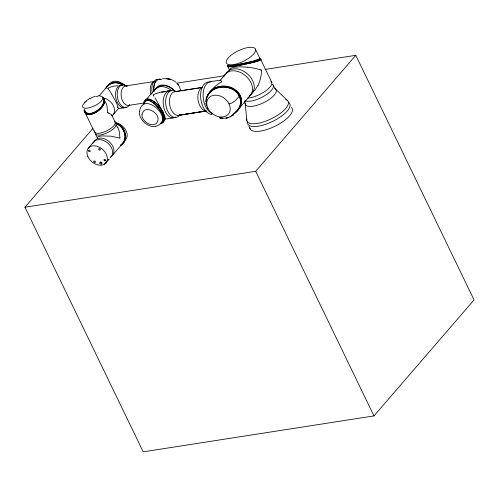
<?xml version="1.0" encoding="UTF-8"?>
<svg xmlns="http://www.w3.org/2000/svg" width="499" height="499" viewBox="0 0 499 499"><rect width="100%" height="100%" fill="white"/><g stroke="black" fill="none" stroke-linecap="round" stroke-linejoin="round"><path stroke-width="0.75" d="M84.512 109.587C87.163 120.446 109.056 105.782 102.507 97.567M107.641 112.462L106.986 105.963A17.141 13.055 -70.3 0 0 104.559 100.661M119.972 137.967L119.093 130.663A18.226 13.878 -70.3 0 0 118.631 129.341L117.858 127.7M143.668 103.935L144.08 101.547L145.976 99.906A16.785 6.917 54 0 1 150.567 100.761L155.619 104.447L160.934 111.096A12.955 5.339 54 0 1 163.017 115.406C163.959 117.945 164.876 122.355 161.576 123.54A16.785 6.917 54 0 1 160.229 123.665M261.676 70.028L261.669 70.091M261.669 70.159L260.621 69.866M205.838 101.833C205.707 96.65 209.019 92.016 213.135 89.159A19.155 16.966 16.2 0 1 222.036 86.109C227.762 85.622 233.782 87.599 237.73 91.853A15.469 13.698 16.2 0 1 241.416 99.519C242.246 105.183 238.772 110.572 234.231 113.666A19.155 16.966 16.2 0 1 233.332 114.221M139.601 111.333C142.833 89.527 176.559 119.991 155.962 126.203M220.084 80.582L225.292 74.257M255.413 49.114A16.124 5.857 -25.8 0 1 235.584 64.171A16.124 5.857 -25.8 0 1 231.573 54.846A16.124 5.857 -25.8 0 1 255.413 49.114L260.048 58.776L252.85 61.271M144.81 102.351L145.165 100.979M153.156 94.966L156.368 93.357M144.417 103.636L144.479 103.287M111.951 116.017L111.371 114.633L108.938 113.186M206.96 97.548C214.096 73.933 256.386 91.828 235.734 111.938M113.254 114.614L118.463 108.582L116.984 104.11A8.209 0.667 62.4 0 0 116.292 102.644M229.303 69.835L227.881 66.585M260.74 59.568C254.353 63.161 245.402 63.66 238.198 65.631A15.825 1.092 -11.8 0 1 230.881 66.766L227.694 66.617M144.616 101.341L145.203 100.05L146.756 99.002A16.785 6.917 54 0 1 151.347 99.856L156.399 103.543L161.707 110.192A12.955 5.339 54 0 1 163.797 114.508C164.739 117.047 165.656 121.45 162.356 122.642M125.187 140.013L124.32 141.878A11.552 9.001 59.9 0 1 120.858 144.866C129.197 139.352 123.92 125.517 115.288 123.421M207.247 96.544L209.568 92.396M106.237 88.111C109.125 81.955 117.82 81.505 122.866 85.117M257.939 85.423L255.083 89.926L251.845 93.007M105.975 88.017L106.455 87.113A12.232 10.186 27.7 0 1 119.741 83.414L121.981 84.406M106.406 87.512L106.886 86.608A12.232 10.186 27.7 0 1 120.178 82.909L122.417 83.901A11.546 9.618 27.7 0 1 124.419 85.242M209.655 93.001C212.537 88.123 216.996 84.325 221.968 81.693M237.792 110.422C240.069 107.616 241.217 103.904 240.73 100.305A15.469 13.698 16.2 0 0 237.044 92.646C233.095 88.392 227.076 86.414 221.35 86.901A19.155 16.966 16.2 0 0 212.449 89.951L209.967 91.984M107.616 86.389C111.127 81.418 118.7 81.424 123.359 84.68M99.083 95.908L107.235 86.464M265.031 69.442L355.799 55.308L474.05 299.93L373.963 415.91L143.201 451.832L24.95 207.216L93.026 128.324M88.261 148.234L93.6 142.047M154.908 89.502L145.483 100.424C154.06 95.421 168.356 115.101 162.736 122.005M112.643 155.114L123.222 142.839M237.961 109.78L250.617 95.103M24.95 207.216L255.713 171.294L355.799 55.308M220.165 80.189L221.855 81.424M206.312 103.649C204.141 85.828 232.44 81.15 239.246 96.326L235.341 100.586L231.898 102.975L229.047 103.923L227.9 101.977A12.749 9.731 36.8 0 0 208.339 98.365A12.749 9.731 36.8 0 0 216.959 116.192A12.749 9.731 36.8 0 0 229.821 105.95L229.047 103.923M84.662 102.139L85.248 101.584M227.744 65.481C230.133 66.592 234.935 64.764 237.998 64.558M237.399 110.834L234.91 112.874M233.301 114.726L232.097 115.625L233.301 114.726C229.577 117.914 224.313 118.999 219.579 117.826L222.741 118.263L219.841 117.876M86.177 100.786L89.826 98.428M233.495 113.816C239.401 110.429 242.427 102.569 239.246 96.326M231.823 115.818L233.027 114.938L232.746 115.138M98.147 136.919L99.289 136.42A8.233 2.04 2.2 0 1 102.033 135.915L111.096 136.183L119.847 138.136M227.831 65.25L227.164 65.762L230.407 65.774A15.825 1.092 -11.8 0 0 237.717 64.639L252.544 61.402M165.35 119.099L165.556 118.4M161.408 122.604L160.865 122.841M229.896 116.885L230.37 116.66M91.473 97.611L95.409 96.226M162.462 122.136L161.863 122.317M226.902 117.901L228.006 117.614M247.435 63.716L254.403 62.038A19.012 1.316 -11.8 0 0 260.079 60.292L261.239 59.687L260.858 59.387M245.832 64.078L246.643 63.897M245.021 64.252L239.302 65.419M243.431 63.479L253.922 61.046A19.012 1.316 -11.8 0 0 259.605 59.3L260.809 58.558L259.262 58.395M241.859 63.81L242.645 63.647M159.717 92.371L169.729 90.774M241.079 63.966L238.753 64.421M238.51 65.569L231.162 66.735L227.825 66.772M155.869 126.596C147.729 127.544 138.897 119.841 139.315 111.483M175.698 91.56L202.207 87.381M207.915 108.239L207.74 108.264A1.366 0.499 -25.8 0 1 207.366 108.246L207.172 107.784A3.337 1.21 -25.8 0 1 207.366 107.385M179.278 115.225L205.856 110.996L177.844 115.431L206.667 110.996M176.571 83.208L224.263 75.786M128.567 105.42L143.849 103.037M165.431 119.093L173.34 117.858M125.611 85.959L154.547 81.456M118.369 108.663L124.27 107.747M174.263 91.766L202.257 87.5M210.659 81.618L220.427 80.133M161.427 92.059L164.876 91.828M162.443 78.805C167.252 78.268 172.486 79.085 176.197 82.397M98.403 95.733L99.887 95.758M117.851 85.759L114.171 86.09A22.093 20.503 -39.3 0 0 107.834 88.335M259.842 59.462L260.322 59.481M259.274 58.539L260.054 58.714M247.853 67.234L240.661 66.797L234.53 67.184A11.627 2.882 2.2 0 0 233.638 67.34L230.301 68.556L229.496 70.091M107.703 112.699L108.177 112.88M119.049 124.251L120.901 125.704A12.257 9.55 59.9 0 1 125.174 140.007M287.543 100.573L275.772 89.358L272.909 84.799M103.511 98.415C108.688 106.611 87.936 121.17 84.581 110.703M103.649 98.297L104.066 98.777M84.68 112.319L85.104 112.799A11.546 6.025 -36.1 0 0 96.812 110.99L98.777 109.518A12.244 6.387 -36.1 0 0 104.06 98.69M85.416 113.454L84.362 111.757A12.244 6.387 -36.1 0 1 84.05 109.724M177.688 84.019L179.372 86.539L180.682 90.487M177.582 83.882L178.286 84.736M153.898 96.207L153.162 95.066M155.002 97.823L162.973 111.913M111.882 94.461L116.286 102.626M260.821 59.668L271.699 82.167M248.926 126.341L250.099 128.761M255.713 171.294L373.963 415.91M111.826 115.182L115.213 122.18M84.917 112.269L94.479 132.054M95.321 133.794L97.586 138.472M162.98 111.932L165.556 118.394M244.273 101.303L245.302 104.204L246.787 120.502M106.181 162.113A1.778 0.618 -26.9 0 1 106.231 163.017A1.778 0.618 -26.9 0 1 104.079 164.052M92.752 143.525A11.483 8.196 40.8 0 1 107.51 142.864A11.483 8.196 40.8 0 1 110.142 157.771M105.501 162.711A11.483 8.196 40.8 0 0 106.786 161.826L109.138 159.106A11.483 8.196 40.8 0 1 107.616 160.104M102.077 163.005A1.185 0.848 40.8 0 1 100.804 161.913M114.396 121.338A11.483 4.173 -25.8 0 1 106.406 130.994A11.483 4.173 -25.8 0 1 94.436 130.763M95.297 132.534A11.483 4.173 -25.8 0 0 106.761 132.996A11.483 4.173 -25.8 0 0 115.625 123.365A11.552 9.001 59.9 0 1 118.625 124.738L120.471 126.203A12.257 9.55 59.9 0 1 124.744 140.506L123.895 142.371A11.552 9.001 59.9 0 1 120.434 145.359M115.119 122.642A11.552 9.001 59.9 0 1 119.055 124.245M115.35 122.76A11.203 7.996 40.8 0 1 125.648 129.865A11.203 7.996 40.8 0 1 125.386 139.882M123.446 142.134A11.72 9.132 59.9 0 0 118.881 124.631A11.003 8.577 59.9 0 0 116.186 123.309M123.471 142.159A11.003 8.577 59.9 0 1 122.891 142.82M94.055 142.015A11.483 8.196 40.8 0 1 109.237 141.722A11.483 8.196 40.8 0 1 110.747 156.698M116.005 125.318A12.787 9.737 -70.3 0 1 117.845 127.713M97.579 138.41A14.714 3.649 2.1 0 1 98.004 136.901M103.405 97.848A11.483 8.196 40.8 0 1 113.473 105.907A11.483 8.196 40.8 0 1 112.063 115.762M102.825 97.23A11.546 6.025 -36.1 0 1 103.343 97.629L104.391 99.338A12.244 6.387 -36.1 0 1 99.089 110.167L97.124 111.639A11.546 6.025 -36.1 0 1 85.41 113.466M84.687 112.406A12.244 6.387 -36.1 0 1 84.362 110.379M100.149 96.064A11.203 4.067 -25.8 0 1 99.644 102.657A11.203 4.067 -25.8 0 1 84.961 108.208A11.203 4.067 -25.8 0 1 86.427 101.247M90.138 98.927A11.203 4.067 -25.8 0 1 91.174 98.409M96.207 96.563A11.203 4.067 -25.8 0 1 97.904 96.213M108.09 112.893A22.779 5.595 2.4 0 1 108.851 113.198M121.987 84.393A11.546 9.618 27.7 0 1 123.022 85.036M109.973 83.614A11.346 8.096 40.8 0 1 124.6 85.198M126.166 106.979A11.477 6.874 81.2 0 1 115.83 97.866A11.477 6.874 81.2 0 1 122.261 85.086M129.584 104.796A11.477 6.874 81.2 0 1 120.359 104.503A11.477 6.874 81.2 0 1 117.957 89.452A11.477 6.874 81.2 0 1 126.615 86.177M107.834 88.398A20.815 1.69 62.4 0 1 111.832 94.348M117.745 107.634A21.494 1.734 63.1 0 1 117.396 107.191M153.96 91.411A11.477 6.874 81.2 0 1 161.202 79.335M167.714 90.637A11.477 6.874 81.2 0 1 167.783 91.804M153.898 91.255A13.673 9.755 40.8 0 1 171.494 90.512M155.251 89.689A13.673 9.755 40.8 0 1 174.843 90.843M157.01 88.086A13.018 9.294 40.8 0 1 174.363 90.968M153.923 90.961A11.352 6.799 81.2 0 1 161.196 79.528M150.923 94.361A9.843 5.894 81.2 0 1 154.316 81.512M152.251 93.076A11.477 6.874 81.2 0 1 159.231 79.64M129.69 105.064A9.843 5.894 81.2 0 1 121.182 95.995A9.843 5.894 81.2 0 1 127.451 86.159M212.512 113.716A16.405 9.824 81.2 0 1 203.099 95.914A16.405 9.824 81.2 0 1 211.657 81.562M225.885 74.176A16.405 11.708 40.8 0 1 247.61 74.064A16.405 11.708 40.8 0 1 249.637 95.359M224.157 76.172A16.405 11.708 40.8 0 1 245.252 75.517A16.405 11.708 40.8 0 1 248.945 96.712M206.63 106.075A15.469 13.698 16.2 0 1 205.95 103.305M175.673 117.022A13.666 8.184 81.2 0 1 163.491 105.832A13.666 8.184 81.2 0 1 171.294 90.874M179.958 114.851A13.666 8.184 81.2 0 1 169.217 113.678A13.666 8.184 81.2 0 1 166.435 96.245A13.666 8.184 81.2 0 1 176.253 91.641M180.657 114.508A12.032 7.204 81.2 0 1 169.747 105.146A12.032 7.204 81.2 0 1 176.453 91.641M205.276 110.872A12.032 7.204 81.2 0 1 197.972 99.407A12.032 7.204 81.2 0 1 202.55 87.387M144.567 102.962A17.384 7.167 54 0 1 146.151 100.842C148.789 99.613 151.515 101.69 153.53 103.231A16.155 6.655 54 0 1 158.033 107.765C160.809 111.321 164.003 115.718 162.992 120.484A17.384 7.167 54 0 1 161.408 122.604M164.034 116.261A26.129 2.115 62.5 0 1 163.185 115.044M156.424 93.531A25.586 23.84 -40.5 0 1 159.749 92.54M158.108 104.397A25.592 1.023 58.9 0 1 158.938 105.701M212.081 114.502A16.405 9.824 81.2 0 1 200.642 97.137A16.405 9.824 81.2 0 1 210.191 82.061M247.909 67.197A29.273 7.254 2.2 0 1 260.54 69.879M261.595 70.234A30.183 22.985 -70.3 0 1 258.027 85.472M270.901 81.187A16.405 5.957 -25.8 0 1 265.53 91.03A16.405 5.957 -25.8 0 1 247.148 98.135M288.229 102.127A23.328 8.477 -25.8 0 1 272.41 121.531A23.328 8.477 -25.8 0 1 247.56 121.712M291.297 107.46A23.328 8.477 -25.8 0 1 275.161 126.16A23.328 8.477 -25.8 0 1 249.837 127.794M285.678 99.469A22.829 8.296 -25.8 0 1 272.017 118.425A22.829 8.296 -25.8 0 1 246.824 118.949M274.575 88.498A17.003 6.175 -25.8 0 1 263.69 102.657A17.003 6.175 -25.8 0 1 245.29 102.863M272.298 84.256A16.405 5.957 -25.8 0 1 264.607 95.796A16.405 5.957 -25.8 0 1 244.997 100.748M142.034 114.296C140.992 122.161 155.788 130.064 158.064 119.985C159.106 112.119 144.305 104.216 142.034 114.296M227.338 117.795L226.234 118.038L227.338 117.795M168.45 78.886L166.211 78.674L170.577 79.347L168.45 78.886M87.843 156.486A11.483 8.196 40.8 0 0 105.439 163.423A11.483 8.196 40.8 0 0 98.116 146.65A11.483 8.196 40.8 0 0 87.843 156.486M99.887 163.304A1.185 0.848 40.8 0 0 101.709 163.953A1.185 0.848 40.8 0 0 100.885 162.231A1.185 0.848 40.8 0 0 99.887 163.304M104.116 160.229A0.911 0.649 40.8 0 0 105.514 160.747A0.911 0.649 40.8 0 0 104.902 159.418A0.911 0.649 40.8 0 0 104.116 160.229M93.899 161.782A0.911 0.649 40.8 0 0 95.297 162.356A0.911 0.649 40.8 0 0 94.741 161.021A0.911 0.649 40.8 0 0 93.899 161.782M88.691 151.004A0.911 0.649 40.8 0 0 90.094 151.521A0.911 0.649 40.8 0 0 89.477 150.193A0.911 0.649 40.8 0 0 88.691 151.004M98.889 149.419A0.911 0.649 40.8 0 0 100.293 149.937A0.911 0.649 40.8 0 0 99.675 148.608A0.911 0.649 40.8 0 0 98.889 149.419"/></g></svg>
